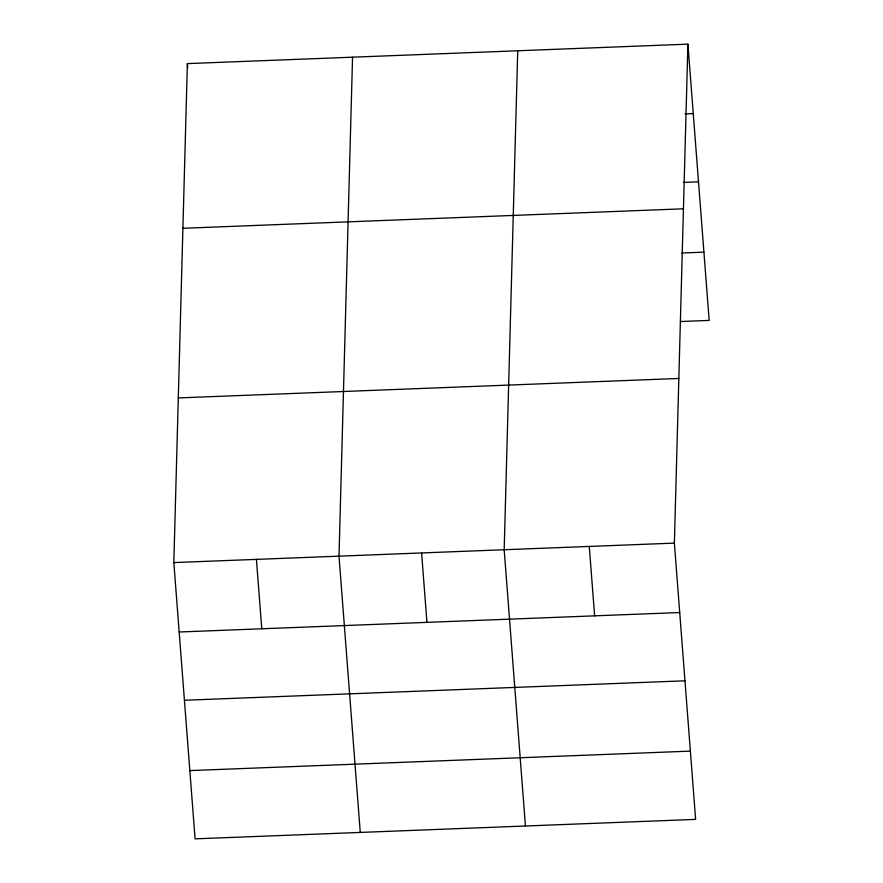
<?xml version="1.0" encoding="UTF-8"?>
<svg xmlns="http://www.w3.org/2000/svg" width="883" height="883" viewBox="0 0 883 883"><rect width="100%" height="100%" fill="white"/><g stroke="black" fill="none" stroke-linecap="round" stroke-linejoin="round"><path stroke-width="1.32" d="M687.912 44.15L674.369 543.122L695.627 819.391L195.088 838.85L173.83 562.581L187.373 63.609L687.912 44.15L709.17 320.419L680.351 321.533M352.549 57.185L339.006 556.158L360.264 832.426M517.725 50.773L504.182 549.734L525.44 826.002M685.02 113.885L693.254 113.565M683.409 182.417L698.508 181.832M182.902 228.278L683.442 208.807M681.952 253.013L703.917 252.152M178.3 397.924L678.839 378.465M173.83 562.581L674.369 543.122M179.172 631.996L679.711 612.537M184.426 700.263L684.965 680.804M189.834 770.594L690.374 751.124M589.281 546.434L594.623 615.848M421.599 552.946L426.942 622.372M256.423 559.369L261.765 628.795M187.373 63.609L187.682 67.693"/></g></svg>
